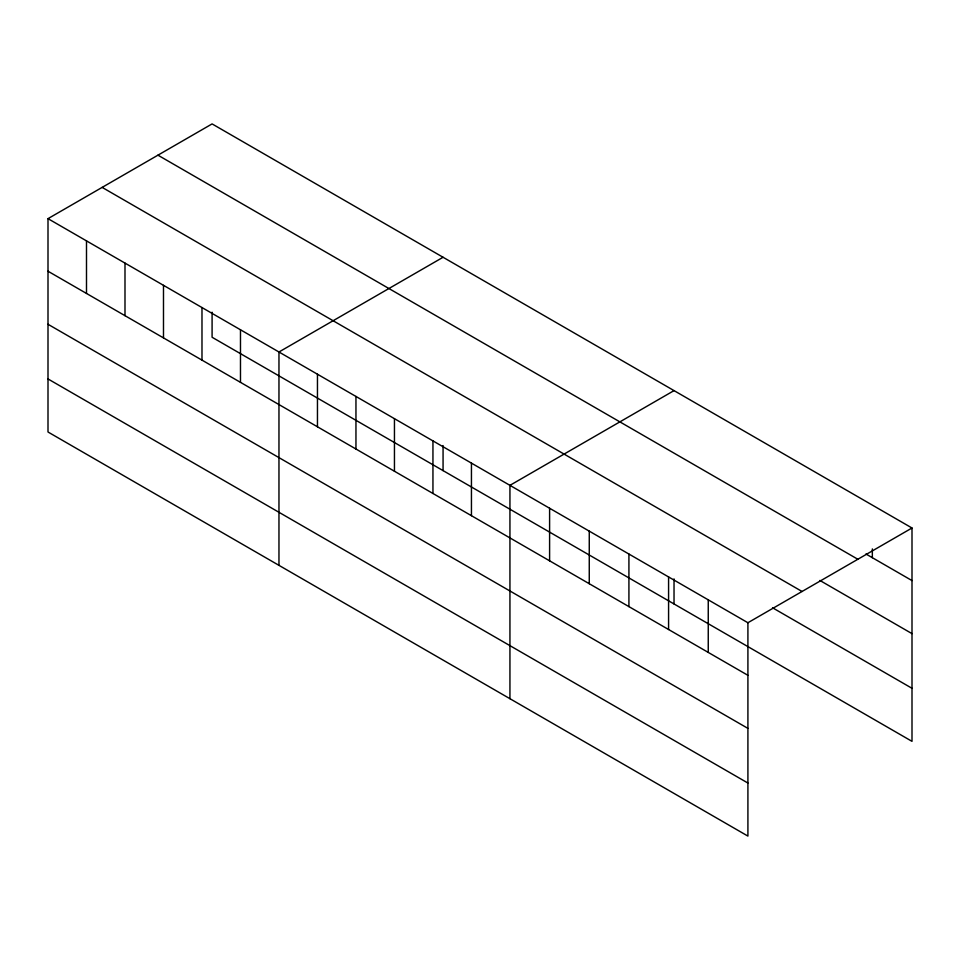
<?xml version="1.0" encoding="UTF-8"?>
<svg xmlns="http://www.w3.org/2000/svg" width="960" height="960" viewBox="0 0 960 960"><rect width="100%" height="100%" fill="white"/><g stroke="black" fill="none" stroke-linecap="round" stroke-linejoin="round"><path stroke-width="1.44" d="M48 218.652L747.912 622.74L747.912 836.088L48 432L48 218.652L212.088 123.912L912 528L912 741.348L212.088 337.26L212.088 312.204M443.064 257.268L278.964 351.996L278.964 565.344M674.028 390.612L509.94 485.352L509.94 698.7M747.912 622.74L912 528M865.944 553.992L912 580.584M157.944 155.172L857.844 559.26M819.888 580.452L912 633.636M102.156 187.392L802.056 591.48M772.548 607.776L912 688.296M48 271.224L747.912 675.312M48 324.276L747.912 728.376M48 378.948L747.912 783.036M872.34 548.916L872.34 557.676M708.252 599.844L708.252 652.416M674.028 578.904L674.028 603.96M668.58 576.948L668.58 629.52M628.92 554.04L628.92 606.624M589.26 531.144L589.26 583.728M549.6 508.248L549.6 560.82M471.444 463.128L471.444 515.7M443.064 445.56L443.064 470.616M432.948 440.904L432.948 493.476M394.452 418.68L394.452 471.252M355.956 396.444L355.956 449.028M317.46 374.22L317.46 426.804M240.48 329.772L240.48 382.356M201.984 307.548L201.984 360.132M163.488 285.324L163.488 337.896M124.992 263.1L124.992 315.672M86.496 240.876L86.496 293.448"/></g></svg>
